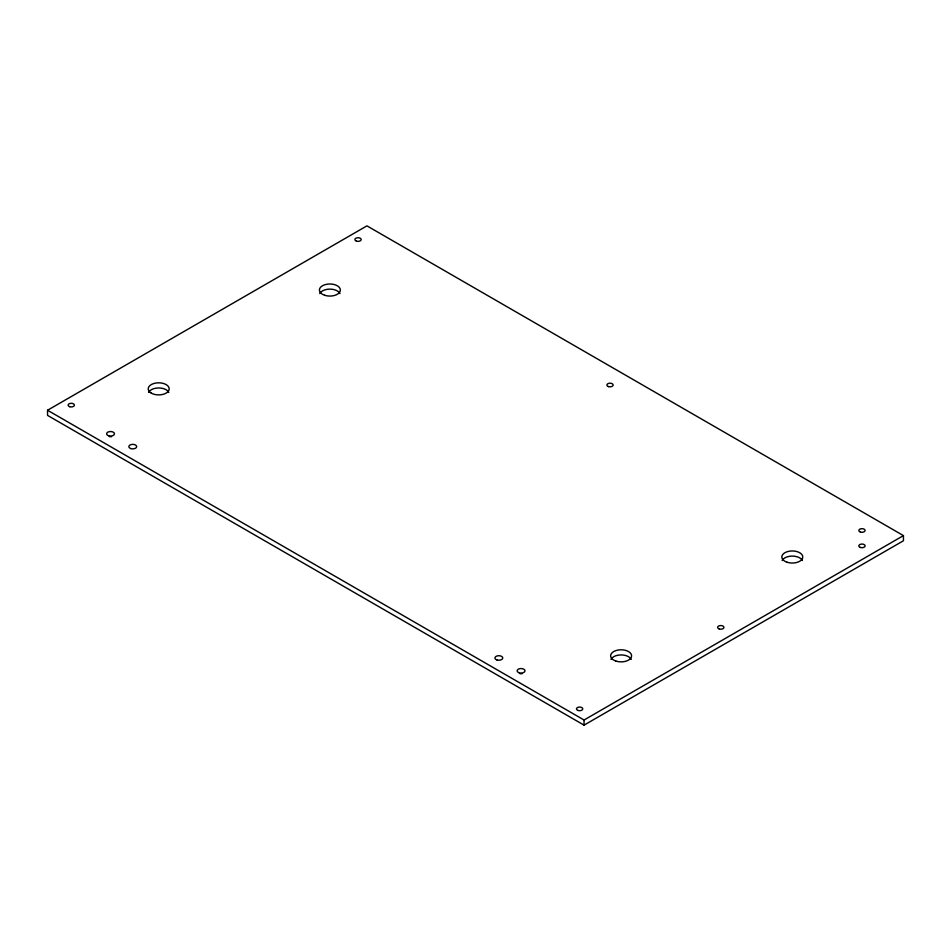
<?xml version="1.0" encoding="UTF-8"?>
<svg xmlns="http://www.w3.org/2000/svg" width="951" height="951" viewBox="0 0 951 951"><rect width="100%" height="100%" fill="white"/><g stroke="black" fill="none" stroke-linecap="round" stroke-linejoin="round"><path stroke-width="1.43" d="M47.55 410.25L366.943 225.862L903.45 535.615L903.45 540.75L584.057 725.137L47.55 415.385L47.55 410.25L584.057 720.002L903.45 535.615M584.057 720.002L584.057 725.137M610.994 659.4A10.485 6.051 0 0 1 621.11 654.918A10.485 6.051 0 0 1 631.238 659.4M782.174 560.567A10.485 6.051 0 0 1 792.29 556.085A10.485 6.051 0 0 1 802.418 560.567M148.582 392.43A10.485 6.051 0 0 1 158.71 387.949A10.485 6.051 0 0 1 168.826 392.43M319.762 293.597A10.485 6.051 0 0 1 329.89 289.116A10.485 6.051 0 0 1 340.006 293.597M520.054 673.748A3.935 2.271 0 0 1 522.087 673.748M109.52 436.723A3.935 2.271 0 0 1 111.552 436.723M860.382 547.455A3.138 1.819 0 0 0 865.101 545.874A3.138 1.819 0 0 0 860.382 544.305A3.138 1.819 0 0 0 860.382 547.455M719.218 628.956A3.138 1.819 0 0 0 723.925 627.387A3.138 1.819 0 0 0 719.218 625.806A3.138 1.819 0 0 0 719.218 628.956M578.042 710.456A3.138 1.819 0 0 0 582.761 708.887A3.138 1.819 0 0 0 578.042 707.306A3.138 1.819 0 0 0 578.042 710.456M860.382 532.049A3.138 1.819 0 0 0 865.101 530.48A3.138 1.819 0 0 0 860.382 528.911A3.138 1.819 0 0 0 860.382 532.049M608.426 386.582A3.138 1.819 0 0 0 613.145 385.012A3.138 1.819 0 0 0 608.426 383.443A3.138 1.819 0 0 0 608.426 386.582M356.47 241.126A3.138 1.819 0 0 0 361.19 239.545A3.138 1.819 0 0 0 356.47 237.976A3.138 1.819 0 0 0 356.47 241.126M69.696 406.695A3.138 1.819 0 0 0 74.404 405.126A3.138 1.819 0 0 0 69.696 403.545A3.138 1.819 0 0 0 69.696 406.695M787.059 562.243A10.485 6.051 0 0 0 802.775 557.001A10.485 6.051 0 0 0 787.059 551.758A10.485 6.051 0 0 0 787.059 562.243M615.879 661.076A10.485 6.051 0 0 0 631.595 655.833A10.485 6.051 0 0 0 615.879 650.591A10.485 6.051 0 0 0 615.879 661.076M151.292 393.143A10.485 6.051 0 0 0 168.826 390.433A10.485 6.051 0 0 0 155.988 383.015A10.485 6.051 0 0 0 151.292 393.143M324.648 295.274A10.485 6.051 0 0 0 340.363 290.031A10.485 6.051 0 0 0 324.648 284.789A10.485 6.051 0 0 0 324.648 295.274M519.103 672.773A3.935 2.271 0 0 0 525 670.812A3.935 2.271 0 0 0 519.103 668.838A3.935 2.271 0 0 0 519.103 672.773M496.874 659.935A3.935 2.271 0 0 0 502.77 657.973A3.935 2.271 0 0 0 496.874 656.012A3.935 2.271 0 0 0 496.874 659.935M130.81 448.587A3.935 2.271 0 0 0 136.694 446.625A3.935 2.271 0 0 0 130.81 444.652A3.935 2.271 0 0 0 130.81 448.587M108.569 435.748A3.935 2.271 0 0 0 114.465 433.787A3.935 2.271 0 0 0 108.569 431.825A3.935 2.271 0 0 0 108.569 435.748"/></g></svg>
